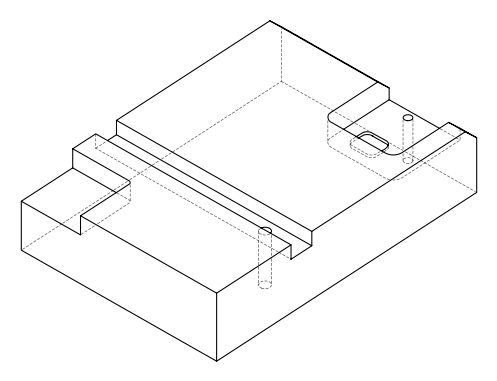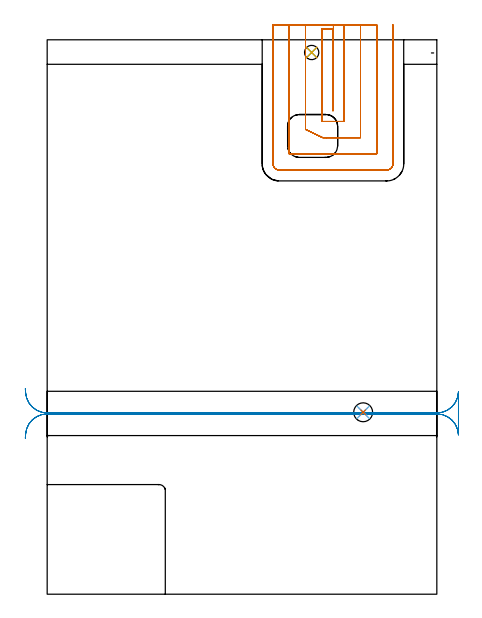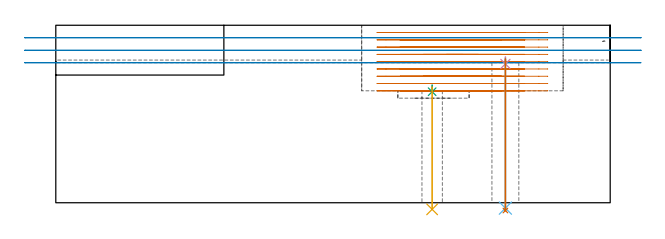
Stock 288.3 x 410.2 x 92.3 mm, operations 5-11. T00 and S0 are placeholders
(PLAN: 11 operations, 7 tool changes, 83.1 min)
(1 AREA_MILL | FG_CHAMFER_SURFACE | UGT0205_001 | 9.17 min | 27319 mm3)
(2 AREA_MILL_1 | FG_CHAMFER_SURFACE_1 | UGT0205_001 | 1.64 min | 5269 mm3)
(3 MILL_CORNER_NOTCH_RECTANGULAR | CORNER_NOTCH_RECTANGULAR | NXT0201_009 | Follow Part, ap 2, ae 75% | 39.38 min | 183479 mm3)
(4 MILL_RECTANGULAR_POCKET | POCKET_RECTANGULAR_STRAIGHT | NXT0201_012 | Follow Part, ap 4, ae 75% | 2.54 min | 42003 mm3)
(5 MILL_SLOT | SLOT_PARTIAL_RECTANGULAR | NXT0201_012 | Follow Part, ap 4, ae 75% | 25.12 min | 330160 mm3)
(6 MILL_RECTANGULAR_SLOT | SLOT_RECTANGULAR | UGT0201_004 | Follow Part, ap 8, ae 75% | 4.32 min | 183911 mm3)
(7 SPOT_DRILL | STEP1HOLE | NXT0321_9005460120000 | 0.04 min | 19 mm3)
(8 SPOT_DRILL_1 | STEP1HOLE_1 | NXT0321_9005460120000 | 0.03 min | 5 mm3)
(9 DRILL_THROUGH_HOLE_INTO_CENTER | STEP1HOLE | NXT0301_077 | 0.26 min | 5126 mm3)
(10 DRILL_THROUGH_HOLE_INTO_CENTER_1 | STEP1HOLE_1 | NXT0301_042 | 0.32 min | 2799 mm3)
(11 DRILL_TO_ENLARGE_THROUGH_HOLE | STEP1HOLE_1 | NXT0301_104 | 0.32 min | 8317 mm3)
(TOOL UGT0205_001 | Chamfer Mill 20 x 3 x 45 deg. | D20 FL50 Z2)
(TOOL NXT0201_009 | ENDMILL 8mm [2P460-0800-NA 1630] | D8 FL26 Z6)
(TOOL NXT0201_012 | ENDMILL 16mm [2P460-1600-NA 1630] | D16 FL38 Z6)
(TOOL UGT0201_004 | End Mill 32 mm | D32 FL53 Z6)
(TOOL NXT0321_9005460120000 | NC Spot Drill, 142deg, 12mm, Carbide, Uncoated | D12 PA142 FL30 Z2)
(TOOL NXT0301_077 | Carbide Drill 10.6mm [860.1-1060-053A1-MM 2214] | D10.6 PA140 FL71 Z2)
(TOOL NXT0301_042 | Carbide Drill 7.1mm [860.1-0710-057A1-MM 2214] | D7.1 PA140 FL85 Z2)
(TOOL NXT0301_104 | Carbide Drill 14mm [860.1-1400-112A1-MM 2214] | D14 PA140 FL123 Z2)
(OP 5 MILL_SLOT)
G17 G21 G94 G90
T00 M6
G54
G17 G0 G90 X211.818 Y421.2 S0 M3
G43 Z102.3 H1
Z88.511
G94 G1 X211.801 Y418.2 F250.
G3 X211.8 Y417.946 R44. F500.
G1 Y357.8
X211.1
Y417.946
X211.099 Y418.2
X203.099
X203.1 Y417.946
Y349.8
X219.8
Y417.946
X219.801 Y418.2
X219.822 Y421.2 F250.
X191.067
X191.099 Y418.2
G2 X191.1 Y417.946 R24. F500.
G1 Y346.9
Y343.9 F250.
X203.9 Y337.8 F500.
X206.9 F250.
X231.8 F500.
Y417.946
G2 X231.801 Y418.2 R24.
G1 X231.833 Y421.2 F250.
X179.034 Y421.199
X179.097 Y418.2
G2 X179.1 Y417.946 R12. F500.
G1 Y325.8
X243.8
Y417.946
G2 X243.803 Y418.2 R12.
G1 X243.866 Y421.199 F250.
X167.1 Y420.946
Y417.946
Y318.4 F500.
G3 X171.7 Y313.8 R4.6
G1 X251.2
G3 X255.8 Y318.4 R4.6
G1 Y417.946
Y420.946 F250.
G0 X211.818 Y421.2 Z84.722
G1 X211.801 Y418.2
G3 X211.8 Y417.946 R44. F500.
G1 Y357.8
X211.1
Y417.946
G3 X211.099 Y418.2 R44.
G1 X203.099
G2 X203.1 Y417.946 R36.
G1 Y349.8
X219.8
Y417.946
X219.801 Y418.2
X219.822 Y421.2 F250.
X191.067
X191.099 Y418.2
G2 X191.1 Y417.946 R24. F500.
G1 Y346.9
Y343.9 F250.
X203.9 Y337.8 F500.
X206.9 F250.
X231.8 F500.
Y417.946
G2 X231.801 Y418.2 R24.
G1 X231.833 Y421.2 F250.
X179.034 Y421.199
X179.097 Y418.2
G2 X179.1 Y417.946 R12. F500.
G1 Y325.8
X243.8
Y417.946
G2 X243.803 Y418.2 R12.
G1 X243.866 Y421.199 F250.
X167.1 Y420.946
Y417.946
Y318.4 F500.
G3 X171.7 Y313.8 R4.6
G1 X251.2
G3 X255.8 Y318.4 R4.6
G1 Y417.946
Y420.946 F250.
G0 X211.8 Y421.2 Z80.933
G1 Y418.2
Y357.8 F500.
X211.1
Y418.2
X203.1
Y349.8
X219.8
Y418.2
Y421.2 F250.
X191.1
Y418.2
Y346.9 F500.
Y343.9 F250.
X203.9 Y337.8 F500.
X206.9 F250.
X231.8 F500.
Y418.2
Y421.2 F250.
X179.1
Y418.2
Y325.8 F500.
X243.8
Y418.2
Y421.2 F250.
X167.1 Y421.199
Y418.199
Y318.4 F500.
G3 X171.7 Y313.8 R4.6
G1 X251.2
G3 X255.8 Y318.4 R4.6
G1 Y418.199
Y421.199 F250.
G0 X211.8 Y421.2 Z77.144
G1 Y418.2
Y357.8 F500.
X211.1
Y418.2
X203.1
Y349.8
X219.8
Y418.2
Y421.2 F250.
X191.1
Y418.2
Y346.9 F500.
Y343.9 F250.
X203.9 Y337.8 F500.
X206.9 F250.
X231.8 F500.
Y418.2
Y421.2 F250.
X179.1
Y418.2
Y325.8 F500.
X243.8
Y418.2
Y421.2 F250.
X167.1
Y418.2
Y318.4 F500.
G3 X171.7 Y313.8 R4.6
G1 X251.2
G3 X255.8 Y318.4 R4.6
G1 Y418.2
Y421.2 F250.
G0 X211.8 Z73.356
G1 Y418.2
Y357.8 F500.
X211.1
Y418.2
X203.1
Y349.8
X219.8
Y418.2
Y421.2 F250.
X191.1
Y418.2
Y346.9 F500.
Y343.9 F250.
X203.9 Y337.8 F500.
X206.9 F250.
X231.8 F500.
Y418.2
Y421.2 F250.
X179.1
Y418.2
Y325.8 F500.
X243.8
Y418.2
Y421.2 F250.
X167.1
Y418.2
Y318.4 F500.
G3 X171.7 Y313.8 R4.6
G1 X251.2
G3 X255.8 Y318.4 R4.6
G1 Y418.2
Y421.2 F250.
G0 X211.8 Z69.567
G1 Y418.2
Y357.8 F500.
X211.1
Y418.2
X203.1
Y349.8
X219.8
Y418.2
Y421.2 F250.
X191.1
Y418.2
Y346.9 F500.
Y343.9 F250.
X203.9 Y337.8 F500.
X206.9 F250.
X231.8 F500.
Y418.2
Y421.2 F250.
X179.1
Y418.2
Y325.8 F500.
X243.8
Y418.2
Y421.2 F250.
X167.1
Y418.2
Y318.4 F500.
G3 X171.7 Y313.8 R4.6
G1 X251.2
G3 X255.8 Y318.4 R4.6
G1 Y418.2
Y421.2 F250.
G0 X211.8 Z65.778
G1 Y418.2
Y357.8 F500.
X211.1
Y418.2
X203.1
Y349.8
X219.8
Y418.2
Y421.2 F250.
X191.1
Y418.2
Y346.9 F500.
Y343.9 F250.
X203.9 Y337.8 F500.
X206.9 F250.
X231.8 F500.
Y418.2
Y421.2 F250.
X179.1
Y418.2
Y325.8 F500.
X243.8
Y418.2
Y421.2 F250.
X167.1
Y418.2
Y318.4 F500.
G3 X171.7 Y313.8 R4.6
G1 X251.2
G3 X255.8 Y318.4 R4.6
G1 Y418.2
Y421.2 F250.
G0 X211.8 Z61.989
G1 Y418.2
Y357.8 F500.
X211.1
Y418.2
X203.1
Y349.8
X219.8
Y418.2
Y421.2 F250.
X191.1
Y418.2
Y346.9 F500.
Y343.9 F250.
X203.9 Y337.8 F500.
X206.9 F250.
X231.8 F500.
Y418.2
Y421.2 F250.
X179.1
Y418.2
Y325.8 F500.
X243.8
Y418.2
Y421.2 F250.
X167.1
Y418.2
Y318.4 F500.
G3 X171.7 Y313.8 R4.6
G1 X251.2
G3 X255.8 Y318.4 R4.6
G1 Y418.2
Y421.2 F250.
G0 X211.8 Z58.2
G1 Y418.2
Y357.8 F500.
X211.1
Y418.2
X203.1
Y349.8
X219.8
Y418.2
Y421.2 F250.
X191.1
Y418.2
Y346.9 F500.
Y343.9 F250.
X203.9 Y337.8 F500.
X206.9 F250.
X231.8 F500.
Y418.2
Y421.2 F250.
X179.1
Y418.2
Y325.8 F500.
X243.8
Y418.2
Y421.2 F250.
X167.1
Y418.2
Y318.4 F500.
G3 X171.7 Y313.8 R4.6
G1 X251.2
G3 X255.8 Y318.4 R4.6
G1 Y418.2
Y421.2 F250.
G0 Z102.3
M5
M2
(OP 6 MILL_RECTANGULAR_SLOT)
G17 G21 G94 G90
T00 M6
G54
G17 G0 G90 X-16.154 Y115.385 S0 M3
G43 Z102.3 H0
Z85.8
G94 G1 X-15.97 Y118.379 F250.
G2 X0. Y133.4 R16. F500.
G1 X288.3
G2 X304.29 Y117.966 R16.
G1 X304.3
Y149.534
X304.29
G2 X288.3 Y134.1 R16.
G1 X0.
G2 X-15.97 Y149.121 R16.
G1 X-16.154 Y152.115 F250.
G0 Y115.385 Z79.3
G1 X-15.97 Y118.379
G2 X0. Y133.4 R16. F500.
G1 X288.3
G2 X304.29 Y117.966 R16.
G1 X304.3
Y149.534
X304.29
G2 X288.3 Y134.1 R16.
G1 X0.
G2 X-15.97 Y149.121 R16.
G1 X-16.154 Y152.115 F250.
G0 Y115.385 Z72.8
G1 X-15.97 Y118.379
G2 X0. Y133.4 R16. F500.
G1 X288.3
G2 X304.29 Y117.966 R16.
G1 Y149.534
G2 X288.3 Y134.1 R16.
G1 X0.
G2 X-15.97 Y149.121 R16.
G1 X-16.154 Y152.115 F250.
G0 Z102.3
M5
M2
(OP 7 SPOT_DRILL)
G17 G21 G94 G90
T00 M6
G54
G17 G0 G90 X195.7 Y400.8 S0 M3
G43 Z102.3 H0
G94 G81 G98 Z57.739 F250. R61.2
G80
M5
M2
(OP 8 SPOT_DRILL_1)
G17 G21 G94 G90
T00 M6
G54
G17 G0 G90 X233.8 Y134.6 S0 M3
G43 Z102.3 H0
G94 G81 G98 Z72.189 F250. R75.8
G80
M5
M2
(OP 9 DRILL_THROUGH_HOLE_INTO_CENTER)
G17 G21 G94 G90
T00 M6
G54
G17 G0 G90 X195.7 Y400.8 S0 M3
G43 Z102.3 H1
G94 G73 G98 Z-3.429 F250. Q10.272 R60.2
G80
M5
M2
(OP 10 DRILL_THROUGH_HOLE_INTO_CENTER_1)
G17 G21 G94 G90
T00 M6
G54
G17 G0 G90 X233.8 Y134.6 S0 M3
G43 Z102.3 H1
G94 G73 G98 Z-2.792 F250. Q6.872 R74.8
G80
M5
M2
(OP 11 DRILL_TO_ENLARGE_THROUGH_HOLE)
G17 G21 G94 G90
T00 M6
G54
G17 G0 G90 X233.8 Y134.6 S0 M3
G43 Z102.3 H1
G94 G73 G98 Z-4.048 F250. Q12.808 R74.8
G80
M5
M2
